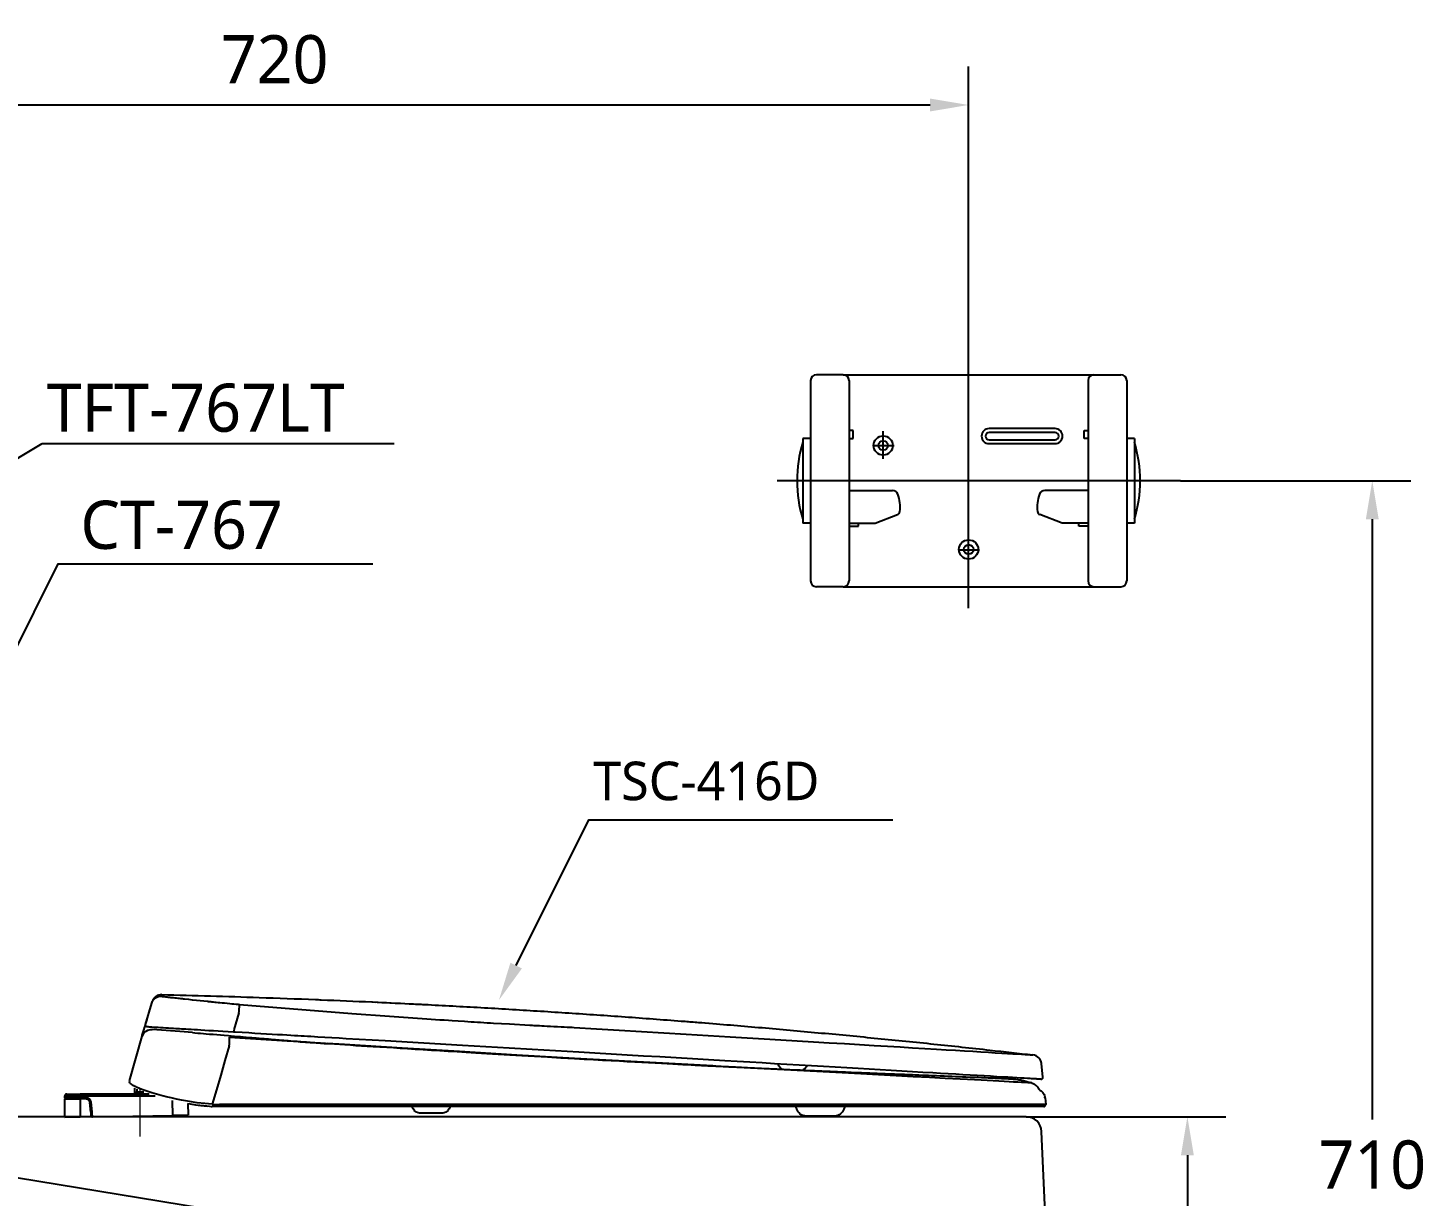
# Model space of a CAD drawing. Extents: x 2801 to 5435, y -53 to 2196.
# Drawn here: x 3206 to 3932, y 497 to 1103 of the extents above; entities that cross this region are included whole.
import ezdxf

# ---------------------------------------------------------------- set-up
doc = ezdxf.new("R2010")
doc.units = 0
doc.header["$LTSCALE"] = 20
doc.header["$MEASUREMENT"] = 0
doc.linetypes.add('CENTER', pattern=[2, 1.25, -0.25, 0.25, -0.25])
doc.layers.get('0').update_dxf_attribs({"linetype": 'CONTINUOUS'})
doc.layers.get('DEFPOINTS').update_dxf_attribs({"linetype": 'CONTINUOUS'})
for name, color, linetype in [('1', 1, 'CONTINUOUS'), ('2', 2, 'CONTINUOUS'), ('3', 3, 'CONTINUOUS'), ('4', 4, 'CONTINUOUS')]:
    doc.layers.add(name, color=color, linetype=linetype)
doc.styles.add('ROMANS', font='NanumGothic.ttf')
doc.styles.get("Standard").update_dxf_attribs({"font": 'NanumGothic.ttf'})
doc.dimstyles.get("Standard").update_dxf_attribs({"dimtxt": 0.18, "dimasz": 0.18, "dimexe": 0.18, "dimexo": 0.0625, "dimgap": 0.09, "dimtad": 0, "dimtih": 1, "dimtoh": 1, "dimdec": 4, "dimzin": 0, "dimdsep": 46, "dimtxsty": 'Standard', "dimcen": 0.09, "dimadec": 0, "dimazin": 0, "dimtfac": 1, "dimtdec": 4, "dimtofl": 0, "dimtmove": 0, "dimatfit": 3, "dimfxl": 0, "dimtolj": 1, "dimtzin": 0, "dimarcsym": 0})

# ---------------------------------------------------------------- blocks, each defined once
blk = doc.blocks.new('*D46')
at = {"layer": '3', "color": 3, "lineweight": -2}
for p, q in [((3804.3, 867.68), (3923.76, 867.68)), ((3903.76, 847.68), (3903.76, 536.2)), ((3903.76, 177.68), (3903.76, 489.16)), ((3823.76, 157.68), (3923.76, 157.68))]:
    blk.add_line(p, q, dxfattribs=at)
at = {"layer": '3', "color": 3}
for points in [[(3900.43, 847.68), (3907.09, 847.68), (3903.76, 867.68)], [(3900.43, 177.68), (3907.09, 177.68), (3903.76, 157.68)]]:
    blk.add_solid(points, dxfattribs=at)
at = {"layer": 'DEFPOINTS', "color": 0}
for p in [(3804.3, 867.68), (3823.76, 157.68), (3903.76, 157.68)]:
    blk.add_point(p, dxfattribs=at)
at = {"layer": '3', "color": 2, "insert": (3903.76, 512.68), "char_height": 25, "attachment_point": 5}
blk.add_mtext('\\A1;710', dxfattribs=at)
blk = doc.blocks.new('*D47')
at = {"layer": '1', "color": 3, "lineweight": -2}
for p, q in [((2974.37, 1062.68), (2974.37, 1082.68)), ((3694.37, 934.36), (3694.37, 1082.68)), ((2994.37, 1062.68), (3674.37, 1062.68))]:
    blk.add_line(p, q, dxfattribs=at)
at = {"layer": '1', "color": 3}
for points in [[(2994.37, 1066.01), (2994.37, 1059.34), (2974.37, 1062.68)], [(3674.37, 1066.01), (3674.37, 1059.34), (3694.37, 1062.68)]]:
    blk.add_solid(points, dxfattribs=at)
at = {"layer": 'DEFPOINTS', "color": 0}
for p in [(2974.37, 1062.68), (3694.37, 1062.68), (3694.37, 934.36)]:
    blk.add_point(p, dxfattribs=at)
at = {"layer": '1', "color": 2, "insert": (3334.37, 1086.23), "char_height": 25, "attachment_point": 5}
blk.add_mtext('\\A1;720', dxfattribs=at)
blk = doc.blocks.new('*D54')
at = {"layer": '3', "color": 3, "lineweight": -2}
for p, q in [((2994.37, 512.54), (2994.37, -9.06)), ((3279.37, 78.95), (3279.37, -9.06)), ((3014.37, 10.94), (3259.37, 10.94))]:
    blk.add_line(p, q, dxfattribs=at)
at = {"layer": '3', "color": 3}
for points in [[(3014.37, 14.28), (3014.37, 7.61), (2994.37, 10.94)], [(3259.37, 14.28), (3259.37, 7.61), (3279.37, 10.94)]]:
    blk.add_solid(points, dxfattribs=at)
at = {"layer": 'DEFPOINTS', "color": 0}
for p in [(2994.37, 512.54), (3279.37, 78.95), (3279.37, 10.94)]:
    blk.add_point(p, dxfattribs=at)
at = {"layer": '3', "color": 2, "insert": (3136.87, 34.55), "char_height": 25, "attachment_point": 5}
blk.add_mtext('\\A1;285', dxfattribs=at)
blk = doc.blocks.new('*D42')
at = {"layer": '3', "color": 3, "lineweight": -2}
for p, q in [((3724.21, 537.68), (3827.84, 537.68)), ((3807.84, 517.68), (3807.84, 371.3)), ((3807.84, 177.68), (3807.84, 324.05)), ((3734.35, 157.68), (3827.84, 157.68))]:
    blk.add_line(p, q, dxfattribs=at)
at = {"layer": '3', "color": 3}
for points in [[(3804.5, 517.68), (3811.17, 517.68), (3807.84, 537.68)], [(3804.5, 177.68), (3811.17, 177.68), (3807.84, 157.68)]]:
    blk.add_solid(points, dxfattribs=at)
at = {"layer": 'DEFPOINTS', "color": 0}
for p in [(3724.21, 537.68), (3734.35, 157.68), (3807.84, 157.68)]:
    blk.add_point(p, dxfattribs=at)
at = {"layer": '3', "color": 2, "insert": (3807.84, 347.68), "char_height": 25, "attachment_point": 5}
blk.add_mtext('\\A1;380', dxfattribs=at)

msp = doc.modelspace()

# ---------------------------------------------------------------- linework, layer by layer
at = {"color": 2}
for p, q in [((3267.40571, 585.57958), (3268.16906, 588.15659)), ((3266.77274, 583.44272), (3266.85807, 583.73077)), ((3266.85807, 583.73077), (3267.3105, 585.25816)), ((3267.3105, 585.25816), (3267.34219, 585.36513)), ((3259.0944, 556.27695), (3265.57632, 579.40365)), ((3732.8742, 558.1832), (3732.12639, 565.29813)), ((3262.83915, 551.97205), (3262.81204, 550.41905)), ((3225.52531, 547.93676), (3225.52531, 548.45647)), ((3225.52531, 547.43651), (3225.52531, 547.93676)), ((3233.52519, 547.43651), (3225.52531, 547.43651)), ((3225.52531, 546.72779), (3225.52531, 546.88511)), ((3225.52531, 537.31939), (3225.52531, 546.72779)), ((3226.02536, 547.38511), (3233.52633, 547.38511)), ((3226.52537, 549.43651), (3233.52478, 549.43651)), ((3233.36894, 547.38511), (3233.36193, 547.38511)), ((3234.44251, 547.38511), (3233.36894, 547.38511)), ((3236.53488, 546.89384), (3233.52287, 546.89384)), ((3269.27426, 549.43651), (3233.52478, 549.43651)), ((3233.52519, 547.43651), (3233.52531, 548.45397)), ((3233.52519, 547.43651), (3236.62839, 547.43651)), ((3233.52528, 548.45397), (3272.43779, 548.45397)), ((3235.36414, 547.38511), (3233.52633, 547.38511)), ((3235.02531, 547.43651), (3235.02531, 547.38511)), ((3236.535, 547.38511), (3235.36414, 547.38511)), ((3236.22531, 547.38511), (3236.22531, 547.43651)), ((3236.53501, 547.38512), (3236.53483, 546.89384)), ((3239.04835, 540.11302), (3238.52389, 545.10287)), ((3239.0213, 545.14643), (3239.54804, 540.13485)), ((3239.91632, 537.57062), (3239.11467, 545.19781)), ((3266.47733, 550.41905), (3262.81204, 550.41905)), ((3289.41839, 544.56165), (3289.52531, 538.43651)), ((3733.99202, 547.54786), (3734.3606, 544.04104)), ((3233.52291, 537.45899), (3225.52531, 537.31939)), ((3239.09298, 537.55621), (3233.52291, 537.45899)), ((3239.04835, 540.11302), (3239.09298, 537.55621)), ((3239.5929, 537.56494), (3239.09298, 537.55621)), ((3239.54804, 540.13485), (3239.5929, 537.56494)), ((3239.5929, 537.56494), (3239.91632, 537.57059)), ((3239.91632, 537.57059), (3281.52186, 538.29681)), ((3289.52531, 538.43651), (3281.52186, 538.29681)), ((3490.07108, 542.93651), (3305.73468, 542.93651)), ((3490.14913, 544.04104), (3305.75661, 544.04104)), ((3579.08889, 542.93651), (3490.07108, 542.93651)), ((3579.36142, 544.04104), (3490.14913, 544.04104)), ((3692.85159, 542.93651), (3579.08889, 542.93651)), ((3693.57165, 544.04104), (3579.36142, 544.04104)), ((3733.36608, 542.93651), (3692.85159, 542.93651)), ((3734.3606, 544.04104), (3693.57165, 544.04104))]:
    msp.add_line(p, q, dxfattribs=at)
at = {"color": 1, "linetype": 'CENTER', "lineweight": 0, "ltscale": 3}
msp.add_line((3264.36608, 552.35802), (3264.36608, 527.35802), dxfattribs=at)
at = {"color": 7}
msp.add_line((3188.77672, 508.02741), (3405.1929, 472.67694), dxfattribs=at)
at = {"color": 2}
for points in [[(3267.36755, 585.45034), (3270.68881, 596.66272)], [(3270.6887, 596.66275), (3270.80243, 597.0467), (3270.87036, 597.27606)], [(3270.6887, 596.66275), (3270.69763, 596.69254)], [(3270.72954, 596.6534), (3270.68881, 596.66272)], [(3270.69763, 596.69254), (3270.99183, 597.44059), (3271.42017, 598.15715), (3271.53729, 598.31381)], [(3270.73169, 596.66003), (3270.74543, 596.70626), (3270.88893, 597.11965), (3271.05608, 597.50038), (3271.24009, 597.84532), (3271.43447, 598.15298), (3271.63338, 598.42333), (3271.83194, 598.65748), (3271.87528, 598.70442)], [(3271.53729, 598.31381), (3271.87363, 598.70279)], [(3271.87363, 598.70279), (3271.96179, 598.79244), (3272.60158, 599.32876), (3273.32171, 599.75114), (3274.10209, 600.04781), (3274.92097, 600.2105), (3275.75551, 600.23467)], [(3275.75552, 600.23477), (3275.84384, 600.19336), (3276.10978, 600.14044), (3276.55242, 600.0751), (3277.05902, 600.01), (3277.68702, 599.93504), (3278.33837, 599.8606), (3278.41715, 599.85174), (3278.49707, 599.84278), (3278.57813, 599.83371), (3278.66031, 599.82454), (3278.74361, 599.81527), (3278.82804, 599.8059), (3278.91359, 599.79642), (3279.08327, 599.77763), (3279.32152, 599.75129), (3279.63479, 599.71678), (3280.03121, 599.6733), (3280.499, 599.6222), (3281.06221, 599.56091), (3281.73168, 599.48826), (3282.51924, 599.40299), (3283.31728, 599.31669), (3284.07393, 599.23489), (3284.79027, 599.15743), (3285.47483, 599.08338), (3286.0999, 599.01574), (3286.6586, 598.95529), (3286.83076, 598.93667), (3286.99453, 598.91895), (3287.14974, 598.90216), (3287.29621, 598.88632), (3287.43379, 598.87145), (3287.56233, 598.85755), (3287.68169, 598.84465), (3289.61729, 598.63551), (3291.66594, 598.41445), (3293.81781, 598.18314), (3295.69783, 597.98224), (3297.63758, 597.77648), (3299.38884, 597.59243), (3299.58779, 597.57164), (3299.78719, 597.55083), (3299.98705, 597.53), (3300.18735, 597.50915), (3300.38809, 597.48828), (3300.58926, 597.4674), (3300.79086, 597.4465), (3301.19991, 597.40414), (3301.75601, 597.34668), (3302.46149, 597.27408), (3303.31907, 597.18632), (3304.11663, 597.10524), (3305.01498, 597.01458), (3306.0156, 596.91448), (3307.11986, 596.80517), (3308.32891, 596.68696), (3309.75193, 596.54996), (3311.0519, 596.42699), (3312.2255, 596.31785), (3313.27033, 596.22226), (3314.46043, 596.11528), (3315.41662, 596.03088), (3316.13797, 595.96819)], [(3315.83086, 591.5179), (3315.89825, 592.33047), (3315.96314, 593.14202), (3316.02197, 593.91181), (3316.0713, 594.59782), (3316.10843, 595.16361), (3316.13184, 595.58448), (3316.14141, 595.85089), (3316.13824, 595.96816)], [(3316.13797, 595.96819), (3335.58043, 594.3249), (3355.02577, 592.75246), (3374.47325, 591.25295), (3393.92192, 589.82564), (3413.36828, 588.47239), (3415.60378, 588.32198), (3417.83913, 588.17271), (3420.07434, 588.0246), (3422.30939, 587.87765), (3424.54429, 587.73189), (3426.43256, 587.60963), (3429.53823, 587.41023), (3432.84976, 587.20002), (3436.36712, 586.97955), (3437.93756, 586.88208), (3439.54581, 586.78288), (3441.19186, 586.68202), (3442.87572, 586.57955), (3444.59738, 586.47551), (3446.35612, 586.37001), (3447.86229, 586.28029), (3456.1462, 585.79754), (3466.69001, 585.2093), (3467.87354, 585.14504), (3468.77792, 585.0962), (3469.70325, 585.04651), (3470.70789, 584.99287), (3471.79185, 584.93534), (3472.95511, 584.87396), (3474.19768, 584.8088), (3475.74758, 584.72809), (3477.40537, 584.64243), (3479.20529, 584.55021), (3481.1515, 584.45137), (3482.92449, 584.3621), (3484.52428, 584.2822), (3486.1875, 584.19979), (3487.61043, 584.12982), (3488.79329, 584.07201), (3489.7363, 584.02613)], [(3384.73376, 597.24748), (3386.58742, 597.16253)], [(3384.75159, 597.24667), (3388.0833, 597.09347), (3391.22774, 596.94682), (3394.18446, 596.80712), (3396.953, 596.67471), (3399.53299, 596.54995), (3401.92408, 596.43313), (3404.12599, 596.32455), (3406.13846, 596.22447), (3407.96128, 596.13313), (3409.59429, 596.05074), (3411.03737, 595.97748), (3412.29046, 595.91352)], [(3315.83121, 591.51786), (3313.17407, 582.6756)], [(3265.57632, 579.40365), (3265.73581, 579.94208), (3265.89607, 580.48312), (3266.05711, 581.02679), (3266.21893, 581.57308), (3266.38006, 582.11702), (3266.53331, 582.6344), (3266.67841, 583.12426), (3266.79327, 583.51201)], [(3266.02394, 580.15513), (3266.03828, 580.19016), (3266.50826, 580.9532), (3267.0936, 581.60765), (3267.76916, 582.13963), (3268.50918, 582.54073), (3269.28833, 582.80759), (3270.08256, 582.94139), (3270.8698, 582.94727)], [(3267.3191, 585.24553), (3267.33198, 585.30776), (3267.36639, 585.44668)], [(3267.99497, 584.29683), (3267.70229, 584.51125), (3267.50518, 584.77459), (3267.39786, 585.11017), (3267.42148, 585.47916)], [(3313.09191, 581.57988), (3310.2666, 581.74488), (3307.56604, 581.90259), (3304.99805, 582.05255), (3302.56842, 582.19444), (3300.28091, 582.32803), (3298.13752, 582.4532), (3296.13869, 582.56993), (3294.28351, 582.67827), (3292.56996, 582.77834), (3290.99503, 582.87031), (3289.55501, 582.95441), (3288.24561, 583.03088), (3287.06216, 583.09999), (3285.99978, 583.16203), (3285.05349, 583.21729), (3284.15632, 583.26982), (3283.04355, 583.33546), (3281.84423, 583.40672), (3280.57151, 583.48285), (3279.24077, 583.56299), (3277.86979, 583.64618), (3276.47894, 583.73129), (3275.09134, 583.81704), (3273.9002, 583.89149), (3272.75057, 583.96429), (3271.66332, 584.03431), (3270.66089, 584.1003), (3269.93605, 584.14932), (3269.2936, 584.19422), (3268.74682, 584.23428), (3268.30933, 584.26873), (3267.99497, 584.29683)], [(3291.80183, 581.32871), (3285.16612, 581.86991), (3270.8698, 582.94728)], [(3291.80349, 581.32856), (3292.89487, 581.23687), (3294.45107, 581.10601), (3295.95747, 580.97921), (3297.40752, 580.85703), (3298.79514, 580.73998), (3300.58418, 580.58889), (3302.42, 580.43363), (3304.30994, 580.27355), (3306.25631, 580.10845), (3308.27031, 579.9374), (3310.38054, 579.75801), (3311.88447, 579.63012), (3313.47353, 579.49496), (3315.08794, 579.35762), (3316.73393, 579.21755), (3318.1045, 579.10087), (3319.5555, 578.97728), (3321.00922, 578.85341), (3322.34605, 578.73946), (3323.22703, 578.66435), (3324.00214, 578.59826), (3324.67035, 578.54129), (3325.351, 578.48326), (3326.12187, 578.41755), (3326.97314, 578.34502), (3327.78993, 578.27547), (3328.30558, 578.23159), (3328.72354, 578.19606), (3329.04398, 578.16887), (3329.34754, 578.1432), (3329.6599, 578.11686), (3329.94739, 578.09268), (3330.19178, 578.07218), (3330.42245, 578.05286), (3330.9426, 578.00942), (3331.61934, 577.95311), (3332.53366, 577.87736), (3333.61434, 577.78828), (3334.74971, 577.69516), (3335.79221, 577.61005), (3336.65337, 577.54006), (3337.73629, 577.45249), (3339.0652, 577.34574), (3340.23093, 577.25282), (3341.43366, 577.15772), (3342.78883, 577.05158), (3344.07629, 576.95183), (3345.27091, 576.86032), (3345.96437, 576.80768), (3346.62759, 576.75771), (3347.25018, 576.71112), (3347.84692, 576.66679), (3348.52408, 576.61686), (3349.2401, 576.56451), (3349.96812, 576.51174), (3350.67952, 576.46064), (3351.30768, 576.41588), (3351.97752, 576.36853), (3352.65125, 576.32129), (3353.34841, 576.27282), (3354.19506, 576.21451), (3355.10985, 576.15216), (3355.98619, 576.09307), (3356.69545, 576.04568), (3357.40382, 575.99874), (3358.06426, 575.95532), (3358.84879, 575.90416), (3359.72743, 575.84741), (3360.56483, 575.79383), (3361.1943, 575.75388)], [(3313.09154, 581.57756), (3313.09151, 581.57734), (3313.0858, 581.5504)], [(3313.16868, 582.65936), (3313.15549, 582.43349), (3313.1424, 582.22398), (3313.11957, 581.89284), (3313.10935, 581.76119), (3313.09966, 581.65073), (3313.09154, 581.57715), (3313.09153, 581.57712)], [(3732.04884, 557.11097), (3732.00689, 557.11342), (3731.88993, 557.12025), (3731.71073, 557.13071), (3731.48123, 557.14412), (3731.2126, 557.1598), (3730.91524, 557.17717), (3730.61726, 557.19457), (3730.30986, 557.21252), (3729.99999, 557.23062), (3729.69402, 557.24849), (3729.3978, 557.26579), (3728.88496, 557.29574), (3728.32829, 557.32825), (3727.72049, 557.36374), (3727.06027, 557.4023), (3726.34651, 557.44398), (3724.84567, 557.53163), (3723.16724, 557.62965), (3721.3198, 557.73754), (3719.30563, 557.85516), (3717.12702, 557.98239), (3714.78624, 558.11909), (3711.97561, 558.28323), (3708.97034, 558.45873), (3705.77566, 558.6453), (3702.39635, 558.84264), (3698.83698, 559.05051), (3695.10175, 559.26864), (3691.43375, 559.48285), (3687.64962, 559.70384), (3683.77531, 559.93009), (3679.82495, 560.16079), (3675.80219, 560.39572), (3670.57296, 560.7011), (3665.22148, 561.01362), (3659.75286, 561.33298), (3654.17323, 561.65882), (3648.48709, 561.99089), (3642.80227, 562.32288), (3637.02183, 562.66045), (3631.15031, 563.00334), (3625.19228, 563.35128), (3619.0417, 563.71047), (3612.81081, 564.07434), (3606.50396, 564.44266), (3600.12481, 564.81519), (3593.67711, 565.19173), (3587.28454, 565.56505), (3580.84031, 565.94139), (3574.35276, 566.32025), (3567.83138, 566.70109), (3559.46546, 567.18966), (3551.06483, 567.68024), (3542.63186, 568.17272), (3534.16706, 568.66706), (3525.67397, 569.16304), (3517.30815, 569.6516), (3508.92115, 570.14139), (3500.51619, 570.63223), (3492.0966, 571.12392), (3480.05188, 571.82732), (3468.00067, 572.5311), (3455.94784, 573.23497), (3443.89276, 573.93898), (3431.83486, 574.64315), (3411.73238, 575.81711), (3391.62388, 576.99142), (3371.51029, 578.16604), (3367.79279, 578.38313), (3364.07514, 578.60024), (3360.37467, 578.81635), (3356.79331, 579.02549), (3354.97154, 579.13188), (3353.18703, 579.2361), (3351.43977, 579.33813), (3349.72978, 579.438), (3348.05704, 579.53568), (3346.35696, 579.63496), (3344.68666, 579.73251), (3342.8014, 579.84261), (3340.70115, 579.96526), (3338.38591, 580.10046), (3335.85568, 580.24823), (3333.11043, 580.40855), (3330.15016, 580.58142), (3327.24767, 580.75093), (3324.16449, 580.93098), (3320.90061, 581.12159), (3317.45601, 581.32275), (3313.83069, 581.53446), (3313.1057, 581.5768)], [(3489.73631, 584.02625), (3501.40469, 583.28002), (3513.0575, 582.58317), (3524.67699, 581.8936), (3536.24956, 581.20616), (3547.76686, 580.52097), (3559.22447, 579.83813), (3570.61577, 579.15817), (3579.47309, 578.62874), (3588.24267, 578.10434), (3596.9053, 577.5864), (3605.44514, 577.07592), (3613.85406, 576.57332), (3621.97509, 576.08789), (3629.94844, 575.61117), (3637.76281, 575.14377), (3645.40679, 574.68633), (3652.20001, 574.27951), (3658.83804, 573.88159), (3665.31151, 573.49313), (3671.61003, 573.11472), (3677.73229, 572.74605), (3682.70314, 572.44582), (3687.53455, 572.1539), (3692.1764, 571.87417), (3696.57919, 571.60977), (3700.72355, 571.36116), (3704.60193, 571.12858), (3708.20599, 570.9125), (3711.52626, 570.7135), (3714.55382, 570.53211), (3717.28217, 570.36864), (3719.70553, 570.22343), (3721.8181, 570.09683), (3723.61397, 569.98924), (3725.08792, 569.90099), (3726.23783, 569.8321), (3727.06205, 569.78265), (3727.55854, 569.7528), (3727.72471, 569.74279)], [(3545.36059, 587.32398), (3546.71377, 587.21831), (3548.19546, 587.10216), (3549.80543, 586.97545), (3551.54343, 586.83811), (3553.40918, 586.69001), (3555.40234, 586.53104), (3557.52257, 586.36105), (3559.7695, 586.1799)], [(3265.57632, 579.40365), (3265.9663, 580.05658), (3266.02854, 580.163)], [(3310.81874, 574.42006), (3308.60167, 566.85981), (3306.41858, 559.28682), (3304.22605, 551.67492), (3302.01523, 544.14297)], [(3310.81874, 574.42005), (3310.86697, 575.25962), (3310.91223, 576.09535), (3310.95178, 576.88271), (3310.98312, 577.57669), (3311.0045, 578.13954), (3311.01519, 578.54741), (3311.01557, 578.79337), (3311.00688, 578.88629)], [(3311.00689, 578.88629), (3340.85217, 577.03313), (3347.23676, 576.63177)], [(3347.19838, 576.63436), (3347.73223, 576.59431), (3348.40955, 576.53626), (3349.27878, 576.46164), (3350.30787, 576.37845), (3351.49703, 576.29074), (3352.84636, 576.20101), (3354.29349, 576.11034), (3360.08664, 575.74757), (3365.40167, 575.41488), (3370.85114, 575.07396), (3373.68327, 574.89687), (3376.55037, 574.71765), (3379.45245, 574.53632), (3382.40181, 574.35213), (3385.54512, 574.15598), (3388.92503, 573.94527), (3392.54148, 573.72006), (3395.94701, 573.50823), (3399.53857, 573.28513), (3403.31611, 573.05083), (3407.27962, 572.80543), (3411.42905, 572.54904), (3415.76437, 572.2818), (3420.02217, 572.02002), (3424.44515, 571.74889), (3429.03326, 571.46857), (3433.78648, 571.17926), (3438.70476, 570.88119), (3444.38877, 570.5385), (3450.2783, 570.18561), (3456.37328, 569.82299), (3462.67366, 569.45115), (3469.17943, 569.07065), (3475.89058, 568.68201), (3482.80707, 568.28575), (3489.92878, 567.8824)], [(3347.23676, 576.63177), (3361.67634, 575.72347)], [(3361.1943, 575.75388), (3361.20165, 575.75342), (3361.67653, 575.72347)], [(3489.8623, 567.93649), (3460.08706, 569.64995), (3430.299, 571.44362), (3400.49671, 573.2882), (3370.68049, 575.15733), (3361.67646, 575.72346)], [(3561.65233, 564.07461), (3558.42223, 564.24408), (3548.63121, 564.75881), (3538.797, 565.27822), (3528.92456, 565.80318), (3519.19593, 566.32505), (3509.43971, 566.85401), (3499.66057, 567.39093), (3489.8623, 567.93649)], [(3489.92862, 567.8828), (3494.96548, 567.60098), (3499.81757, 567.33094), (3504.48529, 567.07283), (3508.96881, 566.82631), (3513.26822, 566.59109), (3517.31181, 566.37083), (3521.17822, 566.16106), (3524.86777, 565.96158), (3528.3808, 565.77224), (3531.78398, 565.58933), (3535.00421, 565.41668), (3538.04196, 565.25416), (3540.89772, 565.10167), (3543.57198, 564.95909), (3546.06524, 564.82635), (3548.37799, 564.70337), (3550.51071, 564.59008), (3552.46388, 564.48642), (3554.23793, 564.39234), (3555.8402, 564.30756), (3557.43427, 564.22614), (3559.08889, 564.14539), (3560.80361, 564.06478), (3563.25851, 563.9525), (3565.82465, 563.83552), (3568.50065, 563.70959), (3571.05975, 563.5814)], [(3561.64656, 564.07491), (3568.33871, 563.724), (3571.06911, 563.58079)], [(3561.6591, 564.07425), (3562.11376, 564.05045), (3562.19456, 564.04622)], [(3562.19456, 564.04622), (3562.65869, 564.02201), (3563.12566, 563.99772), (3563.77144, 563.96424), (3564.33796, 563.93499), (3564.96822, 563.90257), (3565.9432, 563.85266), (3566.99877, 563.79895), (3568.05578, 563.7455), (3569.07698, 563.69416), (3569.60798, 563.66758), (3570.09968, 563.64303), (3570.57282, 563.61947), (3571.13091, 563.59174), (3571.78794, 563.55921), (3572.5435, 563.52192), (3573.34146, 563.48269), (3574.10009, 563.44552), (3574.72582, 563.41497), (3575.28271, 563.38784), (3575.89199, 563.35824), (3576.55637, 563.32606), (3578.31565, 563.24125), (3579.73682, 563.17318), (3581.26865, 563.10023), (3583.20878, 563.00842), (3585.06588, 562.92111), (3586.95165, 562.83299), (3588.89649, 562.74264), (3590.81411, 562.65405), (3592.88949, 562.55869), (3594.81765, 562.47055), (3596.61876, 562.3886), (3598.30926, 562.312), (3599.97142, 562.23698), (3601.63356, 562.16225), (3603.30956, 562.08716), (3604.47773, 562.03499), (3605.66051, 561.9823), (3606.93527, 561.92567), (3608.34532, 561.8632), (3609.8851, 561.7952), (3611.43327, 561.72705), (3612.93371, 561.66122), (3614.38224, 561.59787), (3615.69892, 561.54046), (3616.95707, 561.48576), (3618.14361, 561.43431), (3619.23455, 561.38713), (3620.24632, 561.34348), (3621.34292, 561.29629), (3622.49271, 561.24694), (3623.75017, 561.19313), (3625.03994, 561.13812), (3626.33046, 561.08325), (3627.62149, 561.02855), (3630.5028, 560.90713), (3633.37476, 560.787), (3636.1724, 560.6708), (3638.79387, 560.56263), (3640.99092, 560.47248), (3643.08419, 560.387), (3645.08353, 560.30573), (3646.99728, 560.22824), (3648.9842, 560.14808), (3651.09982, 560.06303), (3653.04235, 559.98518), (3654.87189, 559.91203), (3655.98403, 559.86764), (3657.23152, 559.81789), (3658.49569, 559.76754), (3659.57687, 559.72451), (3660.29787, 559.69582), (3660.90749, 559.67157), (3661.49626, 559.64816), (3662.16774, 559.62146), (3663.07365, 559.58545), (3664.09341, 559.5449), (3665.22449, 559.49993), (3666.38099, 559.45392), (3667.49458, 559.4096), (3668.56605, 559.36692), (3670.37698, 559.2947), (3672.0595, 559.22746), (3673.61074, 559.16531), (3675.03276, 559.10819), (3676.35896, 559.0548), (3677.73202, 558.99941), (3679.66409, 558.92131), (3681.67525, 558.83986), (3683.66567, 558.75908), (3685.61767, 558.67965), (3687.5296, 558.60157), (3689.39928, 558.52492), (3691.21668, 558.45011), (3692.9747, 558.37746), (3695.16706, 558.28645), (3697.25416, 558.19939), (3699.23305, 558.11645), (3701.10831, 558.0375), (3702.88887, 557.96221), (3704.56541, 557.89104), (3706.12762, 557.82448), (3707.08144, 557.78373), (3707.97916, 557.7453), (3708.81807, 557.70931), (3709.60465, 557.67549), (3710.34364, 557.64366), (3711.02523, 557.61423), (3711.60597, 557.5891), (3712.11726, 557.56693), (3712.54945, 557.54816), (3712.89239, 557.53323), (3713.13544, 557.52263)], [(3571.06911, 563.58079), (3577.85535, 563.22436)], [(3577.85535, 563.22436), (3588.37845, 562.67093), (3598.75336, 562.12517), (3608.95939, 561.58765), (3618.97621, 561.06038), (3628.7843, 560.54544), (3638.36484, 560.04406), (3647.69914, 559.55712), (3656.76882, 559.08509), (3665.55559, 558.62795), (3674.04133, 558.18565), (3682.20843, 557.75785), (3690.041, 557.34284)], [(3258.98901, 555.72111), (3258.99351, 555.92257)], [(3302.01523, 544.14297), (3298.14743, 544.46099), (3294.17796, 544.9334), (3290.14149, 545.54572), (3286.08059, 546.28145), (3283.3845, 546.83148), (3280.71708, 547.42234), (3278.09709, 548.04779), (3276.81117, 548.37147), (3275.54487, 548.70134), (3274.30096, 549.03656), (3273.08232, 549.37627), (3271.8919, 549.7196), (3270.73274, 550.06568), (3268.00992, 550.93874), (3265.53374, 551.82906), (3264.27724, 552.32903), (3263.12805, 552.82638), (3262.91589, 552.92352), (3262.7084, 553.02043), (3262.50565, 553.11708), (3262.30773, 553.21347), (3262.11474, 553.30956), (3261.92675, 553.40533), (3261.74385, 553.50077), (3261.56614, 553.59586), (3261.30296, 553.74424), (3260.9481, 553.95667), (3260.52788, 554.22459), (3260.07734, 554.5369), (3259.64055, 554.87993), (3259.27093, 555.23765), (3259.03126, 555.59186), (3258.98901, 555.72111)], [(3259.07434, 556.207), (3259.06662, 556.18006), (3259.03895, 556.08357), (3258.99284, 555.92276)], [(3259.07601, 556.21282), (3259.0944, 556.27695)], [(3261.81222, 550.41906), (3261.84844, 552.49416)], [(3690.041, 557.34284), (3693.7873, 557.14313), (3697.37941, 556.95131), (3700.80697, 556.76793), (3704.06724, 556.59311), (3707.1559, 556.42709), (3710.06803, 556.27017), (3712.79873, 556.12262), (3715.34311, 555.98474), (3717.69626, 555.8568), (3719.85333, 555.73909), (3721.80943, 555.6319), (3723.55986, 555.5355), (3725.10163, 555.45007), (3726.43294, 555.3757)], [(3713.13544, 557.52263), (3713.5626, 557.5033), (3713.94902, 557.48429), (3714.29773, 557.46579), (3714.53602, 557.45239), (3714.75535, 557.43948), (3714.95636, 557.42716), (3715.13952, 557.41549), (3715.22451, 557.40994), (3715.43912, 557.3955), (3715.64775, 557.38093), (3715.85509, 557.36594), (3716.33873, 557.32902), (3717.18456, 557.25786), (3717.6772, 557.21255), (3718.21214, 557.16011), (3718.86161, 557.09194), (3719.90005, 556.97262), (3720.46286, 556.90264)], [(3720.47258, 556.90139), (3720.50803, 556.89508), (3720.52012, 556.89293)], [(3720.52012, 556.89293), (3720.77119, 556.84733), (3721.20337, 556.76482), (3721.8046, 556.64095), (3722.02852, 556.5922), (3722.27042, 556.53809), (3722.53041, 556.47829), (3722.80855, 556.41241), (3723.10494, 556.34007), (3723.41964, 556.26085), (3723.80931, 556.15925), (3725.03903, 555.81301), (3726.43294, 555.3757)], [(3720.52123, 556.89278), (3721.38668, 556.74585)], [(3720.5215, 556.89275), (3721.38668, 556.74585)], [(3721.38668, 556.74585), (3721.81177, 556.65996), (3722.38849, 556.5357), (3723.11719, 556.36636), (3723.99718, 556.14397), (3725.0254, 555.85987), (3726.199, 555.50441), (3726.97299, 555.25222)], [(3721.68693, 556.66622), (3721.67164, 556.6702), (3721.52816, 556.70625)], [(3727.11948, 555.20292), (3727.09137, 555.21235), (3726.76263, 555.30756), (3726.43295, 555.37571)], [(3726.97299, 555.25222), (3727.10613, 555.20743)], [(3727.25581, 555.15427), (3727.11948, 555.20292)], [(3727.27249, 555.14807), (3727.30468, 555.13609), (3727.8461, 554.90123), (3728.25378, 554.67956), (3728.53479, 554.50181), (3728.74632, 554.35329), (3728.91822, 554.22257), (3729.05235, 554.11389), (3729.17836, 554.00612), (3729.38437, 553.8173), (3729.66925, 553.52795), (3730.01994, 553.11988), (3730.41726, 552.57075)], [(3730.4015, 552.5937), (3730.70603, 552.15753), (3730.98196, 551.8087), (3731.20083, 551.56961), (3731.35982, 551.42409), (3731.45881, 551.35367), (3731.49931, 551.33911), (3731.50017, 551.3399)], [(3732.04863, 557.11098), (3732.00689, 557.11342), (3731.88993, 557.12025), (3731.71073, 557.13071), (3731.48123, 557.14412), (3731.2126, 557.1598), (3730.91524, 557.17717), (3730.89216, 557.17852)], [(3731.81965, 557.09679), (3732.0489, 557.11098)], [(3732.0489, 557.11098), (3732.05193, 557.11152), (3732.26589, 557.17346), (3732.44649, 557.27035), (3732.59646, 557.39945), (3732.81413, 557.74722), (3732.868, 557.9567), (3732.87406, 558.18318)], [(3226.52531, 549.43651), (3226.14263, 549.36039), (3225.8182, 549.14362), (3225.60143, 548.8192), (3225.52531, 548.43651)], [(3225.52531, 548.43652), (3225.52531, 548.43652), (3225.52531, 548.43652), (3225.52531, 548.43652), (3225.58527, 548.43869), (3225.73376, 548.44054), (3225.92843, 548.44202), (3226.13396, 548.44319), (3226.33366, 548.44416), (3226.5538, 548.44509), (3226.79161, 548.44596), (3227.04444, 548.44677), (3227.30975, 548.44751), (3227.58512, 548.44821), (3227.86825, 548.44886), (3228.27011, 548.44969), (3228.69298, 548.45047), (3229.1343, 548.45119), (3229.82522, 548.45212), (3230.54328, 548.45285), (3231.52854, 548.45353), (3232.52839, 548.45387), (3233.52528, 548.45397)], [(3225.52531, 547.43651), (3225.52531, 548.43651)], [(3226.02533, 547.38511), (3225.83398, 547.34706), (3225.67176, 547.23867), (3225.56337, 547.07646), (3225.52531, 546.88511)], [(3225.52531, 546.88511), (3225.54602, 546.88576), (3225.60209, 546.88637), (3225.68486, 546.88691), (3225.78635, 546.88739), (3225.89931, 546.88779), (3226.01725, 546.88814), (3226.13446, 546.88845), (3226.49741, 546.88929), (3226.91655, 546.89005), (3227.37777, 546.89071), (3227.86805, 546.89128), (3228.47866, 546.89191), (3229.13362, 546.8925), (3229.82426, 546.89299), (3230.54203, 546.89336), (3231.52689, 546.89368), (3232.52635, 546.89382), (3233.52287, 546.89384)], [(3225.52531, 537.31939), (3225.52531, 546.88511)], [(3233.52286, 546.89384), (3233.52288, 547.08247), (3233.52293, 547.24171), (3233.52299, 547.34786), (3233.52305, 547.38511)], [(3233.52287, 546.89384), (3233.52291, 537.45899)], [(3233.52528, 548.45397), (3233.5253, 548.83125), (3233.52532, 549.14975), (3233.52534, 549.36204), (3233.52536, 549.43651)], [(3236.535, 547.38512), (3236.73094, 547.37742)], [(3236.73094, 547.37742), (3236.90439, 547.35766), (3237.28952, 547.26852), (3237.67806, 547.10848), (3238.0542, 546.87056), (3238.39894, 546.55118), (3238.69056, 546.15146), (3238.90578, 545.6785), (3239.02129, 545.14643)], [(3238.52389, 545.10292), (3238.71402, 545.12222), (3238.87528, 545.13727), (3238.98318, 545.14577), (3239.02131, 545.14642)], [(3261.00194, 549.45465), (3260.81237, 549.43651)], [(3260.99622, 549.45357), (3261.112, 549.47339), (3261.28831, 549.50171)], [(3261.28831, 549.50171), (3261.50986, 549.65172), (3261.6906, 549.87839), (3261.8002, 550.14925), (3261.83068, 550.42445)], [(3261.81222, 550.41906), (3261.83071, 550.41618)], [(3261.83071, 550.41618), (3261.88827, 550.41413), (3262.10503, 550.41257), (3262.42941, 550.41412), (3262.81204, 550.41905)], [(3262.81206, 549.45347), (3262.81206, 549.51098), (3262.81206, 549.72326), (3262.81206, 550.04176), (3262.81206, 550.41905)], [(3262.81206, 549.43651), (3262.81206, 549.45347)], [(3281.52186, 538.29679), (3281.39008, 546.16157)], [(3289.41061, 544.5369), (3290.50752, 544.35048), (3293.30395, 543.91696), (3296.15062, 543.54375), (3299.03457, 543.24602), (3299.78303, 543.18345)], [(3731.48423, 551.36258), (3731.97801, 551.02381), (3732.43549, 550.63034), (3732.8462, 550.18608), (3733.20091, 549.69797), (3733.49247, 549.17545), (3733.71627, 548.62957), (3733.8705, 548.07214), (3733.95607, 547.51476)], [(3731.50017, 551.3399), (3731.48423, 551.36258)], [(3733.99202, 547.54786), (3733.91726, 548.0307)], [(3733.99202, 547.54786), (3733.96033, 547.56234), (3733.9505, 547.56699)], [(3294.97929, 543.7171), (3295.45857, 543.65388), (3296.08774, 543.57432), (3296.78812, 543.49047), (3297.39313, 543.42219), (3297.9165, 543.3663), (3298.35749, 543.32156), (3298.92281, 543.26743), (3300.66011, 543.12466), (3301.9572, 543.04264)], [(3301.35392, 543.07355), (3301.50017, 543.06486)], [(3301.50017, 543.06486), (3301.94156, 543.04026)], [(3305.73468, 542.93652), (3301.94152, 543.03951)], [(3302.01524, 544.14299), (3305.75661, 544.04104)], [(3302.10089, 543.03491), (3302.18821, 543.03035)], [(3406.84192, 540.97007), (3406.26743, 541.74465), (3405.66115, 542.7837), (3405.58483, 542.93408)], [(3409.49787, 539.55781), (3408.73866, 539.71189), (3408.01396, 540.01448), (3407.36568, 540.45009), (3406.82638, 540.98883)], [(3410.73084, 539.53651), (3410.14597, 539.53885), (3409.73109, 539.54592), (3409.49787, 539.55781)], [(3421.6305, 539.55781), (3421.39728, 539.54592), (3420.9824, 539.53885), (3420.39753, 539.53651)], [(3424.30199, 540.98883), (3423.76269, 540.45009), (3423.11441, 540.01448), (3422.38971, 539.71189), (3421.6305, 539.55781)], [(3425.54354, 542.93408), (3425.46722, 542.7837), (3424.86094, 541.74465), (3424.28645, 540.97007)], [(3606.38316, 539.62373), (3605.93023, 540.27445), (3605.52157, 540.96548), (3605.20983, 541.57543), (3604.94929, 542.15415), (3604.66333, 542.88156), (3604.64485, 542.93252)], [(3609.13508, 538.06159), (3608.30847, 538.24389), (3607.52673, 538.60215), (3606.84369, 539.11452), (3606.38808, 539.61777)], [(3609.96379, 538.04259), (3609.58673, 538.04747), (3609.31018, 538.05379), (3609.13508, 538.06159)], [(3609.3665, 538.04259), (3609.13508, 538.06159)], [(3609.57004, 538.04258), (3609.42825, 538.04258), (3609.36637, 538.04258)], [(3610.17766, 538.03651), (3609.96706, 538.04241)], [(3625.03426, 538.03651), (3625.23868, 538.04235)], [(3625.44417, 538.04258), (3625.38229, 538.04258), (3625.2405, 538.04258)], [(3625.67545, 538.06159), (3625.44404, 538.04259)], [(3628.42245, 539.61777), (3627.96685, 539.11452), (3627.28381, 538.60215), (3626.50207, 538.24389), (3625.67545, 538.06159)], [(3630.16568, 542.93252), (3630.14721, 542.88156), (3629.86125, 542.15415), (3629.60071, 541.57543), (3629.28897, 540.96548), (3628.8803, 540.27445), (3628.42738, 539.62373)]]:
    msp.add_lwpolyline(points, dxfattribs=at)
at = {"color": 7}
msp.add_lwpolyline([(3288.37915, 157.67694), (3604.36608, 157.67694), (3584.51583, 362.92754, -0.33667259), (3590.87005, 373.21995, 0.022035368), (3672.47548, 408.90779, 0.134645682), (3731.92033, 461.46776, 0.075789292), (3734.352, 480.32652), (3732.19783, 530.02338, 0.401581839), (3724.20533, 537.67694), (3196.37305, 537.67694, 0.344150731)], format="xyb", dxfattribs=at)
at = {"color": 2}
for centre, radius, start, end in [((3275.71621, 596.03068), 5, 88.5952943, 163.49998479), ((3727.15378, 564.77549), 5, 6, 83.44332434), ((3600.18825, 566.60638), 5, 197.77404025, 221.1123561), ((3603.20195, 569.23651), 9, 221.11223803, 230.07494769), ((3603.20195, 569.23651), 9, 304.73835055, 318.88776197), ((3606.21565, 566.60638), 5, 318.8876439, 331.11054483), ((3236.62836, 544.93651), 2.5, 5.99942089, 89.99999565), ((3733.36608, 543.93651), 1, 270, 6)]:
    msp.add_arc(centre, radius, start, end, dxfattribs=at)
at = {"color": 2, "extrusion": (0, 0, -1)}
for centre, major_axis, ratio, start_param, end_param in [((3236.53471, 544.89403), (-1.9998, -0.03497), 0.999847715, 1.588363271, 3.054465232), ((3239.0485, 540.10429), (-0.49954, -0.03055), 0.017419211, 1.571556866, 3.141474379), ((3692.85159, 543.93651), (0, -1), 0.724023762, 4.712388903, 6.283185307), ((3692.85159, 543.93651), (0, -1), 0.724023762, 4.607669206, 4.712388903)]:
    msp.add_ellipse(centre, major_axis=major_axis, ratio=ratio, start_param=start_param, end_param=end_param, dxfattribs=at)
at = {"color": 2}
for points in [[(3270.87036, 597.27606), (3270.88183, 597.31478), (3270.90097, 597.37936), (3270.91822, 597.4376), (3270.92209, 597.45066), (3270.92212, 597.45076)], [(3385.19418, 597.22645), (3391.58798, 596.93402), (3397.98121, 596.62932), (3404.37384, 596.31235)], [(3404.47597, 596.30729), (3407.0809, 596.17807), (3409.68573, 596.04682), (3412.29045, 595.91352)], [(3545.50642, 587.31261), (3550.18225, 586.94801), (3554.85757, 586.57682), (3559.53235, 586.19907)], [(3254.22613, 549.43651), (3254.22609, 549.43651), (3254.17096, 549.43651), (3254.06257, 549.43651)], [(3305.73468, 542.93652), (3305.34791, 542.93652), (3304.57042, 542.94347), (3303.38765, 542.97487), (3302.59008, 543.00959), (3302.18821, 543.03035)], [(3412.99197, 539.53651), (3411.99718, 539.53651), (3411.22769, 539.53651), (3410.73064, 539.53651)], [(3413.65247, 539.53651), (3413.40053, 539.53651), (3413.17425, 539.53651), (3412.99197, 539.53651)], [(3415.56418, 539.53651), (3415.20059, 539.53651), (3414.46526, 539.53651), (3413.87758, 539.53651), (3413.65247, 539.53651)], [(3417.47591, 539.53651), (3417.25094, 539.53651), (3416.66239, 539.53651), (3415.92731, 539.53651), (3415.56418, 539.53651)], [(3418.1364, 539.53651), (3417.95411, 539.53651), (3417.72783, 539.53651), (3417.47591, 539.53651)], [(3420.39773, 539.53651), (3419.90068, 539.53651), (3419.13118, 539.53651), (3418.1364, 539.53651)], [(3421.21842, 539.53651), (3421.21839, 539.53651), (3420.93215, 539.53651), (3420.39773, 539.53651)], [(3610.17766, 538.03651), (3609.79837, 538.03651), (3609.59537, 538.03651), (3609.573, 538.03651)], [(3616.1271, 538.03651), (3614.68434, 538.03651), (3612.17844, 538.03651), (3610.67993, 538.03651), (3610.17766, 538.03651)], [(3620.69754, 538.03651), (3619.02273, 538.03651), (3617.4689, 538.03651), (3616.1271, 538.03651)], [(3621.67013, 538.03651), (3621.33792, 538.03651), (3621.00443, 538.03651), (3620.69754, 538.03651)], [(3625.03426, 538.03651), (3624.93494, 538.03651), (3624.5938, 538.03651), (3623.72434, 538.03651), (3622.66232, 538.03651), (3621.96703, 538.03651), (3621.67013, 538.03651)], [(3625.22397, 538.03651), (3625.21008, 538.03651), (3625.14538, 538.03651), (3625.03426, 538.03651)], [(3625.23753, 538.03651), (3625.24271, 538.03651), (3625.23821, 538.03651), (3625.22397, 538.03651)]]:
    msp.add_open_spline(points, degree=3, dxfattribs=at)
for points, knots in [([(3275.83879, 601.02918), (3292.66265, 600.62847), (3319.22897, 599.8614), (3346.7898, 598.84558), (3357.53196, 598.41496), (3358.53351, 598.37451)], [0.0000193303, 0.0000193303, 0.0000193303, 0.0000193303, 0.2772790078, 0.437888855, 0.4544033002, 0.4544033002, 0.4544033002, 0.4544033002]), ([(3358.53351, 598.37451), (3367.27244, 598.02155), (3376.15939, 597.63926), (3385.04526, 597.23326), (3385.19418, 597.22645)], [0.4544033002, 0.4544033002, 0.4544033002, 0.4544033002, 0.5984987021, 0.6009548938, 0.6009548938, 0.6009548938, 0.6009548938]), ([(3412.29045, 595.91352), (3412.84637, 595.88508), (3423.13788, 595.35671), (3438.29336, 594.53164), (3452.88936, 593.67282), (3457.75331, 593.3795)], [0.7499375827, 0.7499375827, 0.7499375827, 0.7499375827, 0.7591085493, 0.9197183965, 1, 1, 1, 1]), ([(3457.75331, 593.3795), (3462.6201, 593.08601), (3477.21634, 592.18435), (3496.67213, 590.89682), (3511.26218, 589.86702), (3516.12747, 589.51646), (3516.13115, 589.51619)], [0, 0, 0, 0, 0.1000261504, 0.3000203741, 0.400017486, 0.4000932674, 0.4000932674, 0.4000932674, 0.4000932674]), ([(3516.13115, 589.51619), (3520.98908, 589.16616), (3530.70759, 588.45163), (3540.4983, 587.70302), (3545.4321, 587.31841), (3545.50642, 587.31261)], [0.4000932674, 0.4000932674, 0.4000932674, 0.4000932674, 0.5000145979, 0.6000117098, 0.6015411981, 0.6015411981, 0.6015411981, 0.6015411981]), ([(3559.53235, 586.19907), (3559.64163, 586.19024), (3569.46764, 585.39589), (3584.14848, 584.16539), (3598.71453, 582.88014), (3603.56924, 582.44463)], [0.6977595915, 0.6977595915, 0.6977595915, 0.6977595915, 0.7000088216, 0.9000030454, 1, 1, 1, 1]), ([(3603.56924, 582.44463), (3608.42396, 582.00912), (3618.13213, 581.12389), (3632.69043, 579.75348), (3647.24465, 578.3405), (3661.79467, 576.88496), (3681.18895, 574.88751), (3703.16798, 572.52633), (3720.29088, 570.59722), (3727.72471, 569.74279)], [0, 0, 0, 0, 0.117162374, 0.234324565, 0.351486755, 0.468648945, 0.585811135, 0.820135516, 1, 1, 1, 1]), ([(3410.73064, 539.53651), (3410.19618, 539.53651), (3409.90993, 539.53651), (3409.90995, 539.53651), (3409.90995, 539.53651)], [0, 0, 0, 0, 0.5, 0.5000246419, 0.5000246419, 0.5000246419, 0.5000246419])]:
    msp.add_open_spline(points, degree=3, knots=knots, dxfattribs=at)
at = {"layer": '1'}
for p, q in [((3694.36608, 801.60255), (3694.36608, 934.36121)), ((3650.03421, 879.1071), (3650.03421, 893.42125)), ((3644.64713, 885.98516), (3655.66045, 885.98516)), ((3804.2995, 867.67694), (3594.98658, 867.67694)), ((3694.36608, 824.87475), (3694.36608, 839.1889)), ((3688.979, 831.75282), (3699.99232, 831.75282))]:
    msp.add_line(p, q, dxfattribs=at)
at = {"layer": '3'}
for points in [[(3184.41474, 748.95793), (3222.16049, 824.65831), (3385.2488, 824.65831)], [(3459.65336, 616.08775), (3497.39911, 691.78813), (3654.9897, 691.78813)]]:
    msp.add_lwpolyline(points, dxfattribs=at)
msp.add_solid([(3462.63643, 614.60033), (3450.72885, 598.18934), (3456.6703, 617.57517)], dxfattribs=at)
at = {"layer": '4'}
for p, q in [((3629.36608, 922.67694), (3615.36608, 922.67694)), ((3629.36608, 922.67694), (3759.36608, 922.67694)), ((3759.36608, 922.67694), (3773.36608, 922.67694)), ((3612.36608, 919.67694), (3612.36608, 815.67694)), ((3632.36608, 919.67694), (3632.36608, 815.67694)), ((3756.36608, 919.67694), (3756.36608, 815.67694)), ((3776.36608, 919.67694), (3776.36608, 815.67694)), ((3634.45981, 893.69278), (3632.36608, 893.69278)), ((3634.45981, 889.67694), (3634.45981, 893.69278)), ((3754.27234, 889.67694), (3754.27234, 893.69278)), ((3754.27234, 893.69278), (3756.36608, 893.69278)), ((3608.36608, 889.67694), (3608.36608, 845.67694)), ((3612.36608, 889.67694), (3608.36608, 889.67694)), ((3632.36608, 889.67694), (3634.45981, 889.67694)), ((3756.36608, 889.67694), (3754.27234, 889.67694)), ((3780.36608, 889.67694), (3776.36608, 889.67694)), ((3780.36608, 889.67694), (3780.36608, 845.67694)), ((3632.36608, 862.67694), (3654.82101, 862.67694)), ((3756.36608, 862.67694), (3733.91115, 862.67694)), ((3645.85342, 845.67694), (3657.39523, 850.10094)), ((3742.87873, 845.67694), (3731.33692, 850.10094)), ((3612.36608, 845.67694), (3608.36608, 845.67694)), ((3632.36608, 845.67694), (3645.85342, 845.67694)), ((3632.36608, 844.13213), (3637.21314, 844.13213)), ((3637.21314, 844.13213), (3637.21314, 845.67694)), ((3756.36608, 845.67694), (3742.87873, 845.67694)), ((3751.51901, 844.13213), (3751.51901, 845.67694)), ((3756.36608, 844.13213), (3751.51901, 844.13213)), ((3780.36608, 845.67694), (3776.36608, 845.67694)), ((3629.36608, 812.67694), (3615.36608, 812.67694)), ((3629.36608, 812.67694), (3759.36608, 812.67694)), ((3759.36608, 812.67694), (3773.36608, 812.67694))]:
    msp.add_line(p, q, dxfattribs=at)
for points in [[(3739.2043, 886.94761, 1), (3739.2043, 894.7263), (3704.98299, 894.7263, 1), (3704.98299, 886.94761)], [(3739.2043, 888.94761, 1), (3739.2043, 892.7263), (3704.98299, 892.7263, 1), (3704.98299, 888.94761)]]:
    msp.add_lwpolyline(points, format="xyb", close=True, dxfattribs=at)
for centre, radius in [((3650.03421, 885.98516), 5), ((3650.03421, 885.98516), 2.5), ((3694.36608, 832.03183), 5), ((3694.36608, 832.03183), 2.5)]:
    msp.add_circle(centre, radius, dxfattribs=at)
for centre, radius, start, end in [((3615.36608, 919.67694), 3, 90, 180), ((3629.36608, 919.67694), 3, 0, 90), ((3759.36608, 919.67694), 3, 90, 180), ((3773.36608, 919.67694), 3, 0, 90), ((3673.54263, 867.67694), 68.17612, 162.94090658, 197.05909342), ((3715.18952, 867.67694), 68.17612, 342.94090658, 17.05909342), ((3654.82101, 859.67694), 3, 20.74302765, 90), ((3640.29867, 854.17694), 18.52895, 352.32155375, 20.74302765), ((3748.43348, 854.17694), 18.52895, 159.25697235, 187.67844625), ((3733.91115, 859.67694), 3, 90, 159.25697235), ((3656.67941, 851.96845), 2, 290.97192166, 352.32155375), ((3732.05274, 851.96845), 2, 187.67844625, 249.02807834), ((3615.36608, 815.67694), 3, 180, 270), ((3629.36608, 815.67694), 3, 270, 0), ((3759.36608, 815.67694), 3, 180, 270), ((3773.36608, 815.67694), 3, 270, 0)]:
    msp.add_arc(centre, radius, start, end, dxfattribs=at)
at = {"layer": 'DEFPOINTS', "color": 7, "linetype": 'ByBlock'}
for p in [(3259.36608, 537.67694), (3259.53316, 537.67694)]:
    msp.add_point(p, dxfattribs=at)

# ---------------------------------------------------------------- texts
at = {"layer": '2', "attachment_point": 4, "style": 'ROMANS'}
for s, insert, char_height in [('TFT-767LT', (3216.13482, 905.40085), 25), ('CT-767', (3233.5774, 844.65831), 25), ('TSC-416D', (3499.62174, 711.78813), 20)]:
    msp.add_mtext(s, dxfattribs=dict(at, insert=insert, char_height=char_height))

# ---------------------------------------------------------------- dimensions: what is measured, and where the dimension line sits
at = {"layer": '1'}
dim = msp.add_linear_dim(base=(3694.36608, 1062.67694), p1=(2974.36608, 1062.67694), p2=(3694.36608, 934.36121), dimstyle='Standard', override={"dimtxt": 25, "dimasz": 20, "dimexe": 20, "dimexo": 0, "dimgap": 10, "dimtad": 1, "dimtih": 0, "dimzin": 8, "dimclrd": 3, "dimclre": 3, "dimclrt": 2, "dimtix": 1, "dimtofl": 1}, dxfattribs=at)
dim.commit()
dim.dimension.update_dxf_attribs({"geometry": '*D47', "text_midpoint": (3334.36608, 1086.23202)})
at = {"layer": '3'}
for base, p1, p2, picture, middle in [((3903.75899, 157.67694), (3804.2995, 867.67694), (3823.75899, 157.67694), '*D46', (3903.75899, 512.67694)), ((3807.83651, 157.67694), (3724.20533, 537.67694), (3734.352, 157.67694), '*D42', (3807.83651, 347.67694))]:
    dim = msp.add_linear_dim(base=base, p1=p1, p2=p2, angle=90, dimstyle='Standard', override={"dimtxt": 25, "dimasz": 20, "dimexe": 20, "dimexo": 0, "dimgap": 10, "dimtad": 1, "dimdec": 0, "dimzin": 8, "dimclrd": 3, "dimclre": 3, "dimclrt": 2, "dimtdec": 0, "dimtix": 1, "dimtofl": 1, "dimarcsym": 1}, dxfattribs=at)
    dim.commit()
    dim.dimension.update_dxf_attribs({"geometry": picture, "text_midpoint": middle})
dim = msp.add_linear_dim(base=(3279.36608, 10.94492), p1=(2994.36608, 512.54453), p2=(3279.36608, 78.94751), dimstyle='Standard', override={"dimtxt": 25, "dimasz": 20, "dimexe": 20, "dimexo": 0, "dimgap": 10, "dimtad": 1, "dimtih": 0, "dimzin": 8, "dimclrd": 3, "dimclre": 3, "dimclrt": 2, "dimtix": 1, "dimtofl": 1, "dimarcsym": 1}, dxfattribs=at)
dim.commit()
dim.dimension.update_dxf_attribs({"geometry": '*D54', "text_midpoint": (3136.86608, 10.94492), "dimtype": 160})

# ---------------------------------------------------------------- leaders
msp.add_leader([(3114.36608, 827.26541), (3213.72378, 887.03147), (3396.34618, 887.03147)], dimstyle='Standard', override={"dimtxt": 20, "dimasz": 20, "dimexe": 20, "dimexo": 0, "dimgap": 10, "dimtad": 0, "dimtih": 0, "dimzin": 8, "dimclrd": 3, "dimclre": 3, "dimclrt": 2, "dimtix": 1, "dimtofl": 1, "dimarcsym": 1}, dxfattribs=at)

doc.saveas('drawing.dxf')
